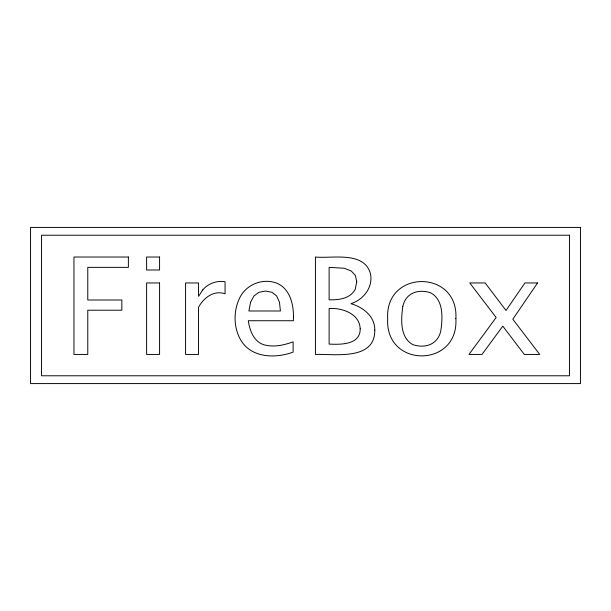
<?xml version="1.0" encoding="UTF-8"?>
<svg xmlns="http://www.w3.org/2000/svg" width="611" height="611" viewBox="0 0 611 611"><rect width="100%" height="100%" fill="white"/><g stroke="black" fill="none" stroke-linecap="round" stroke-linejoin="round"><path stroke-width="0.92" d="M293.448 316.719L293.379 320.729L248.295 320.729C249.647 330.207 253.55 341.137 263.387 344.612C273.346 347.583 283.603 345.299 293.112 341.862L293.112 352.127C275.362 358.665 251.335 358.115 240.673 339.937C233.303 327.061 233.349 310.434 240.008 297.274C246.836 283.848 264.013 277.593 277.822 283.611C290.042 289.499 293.54 304.263 293.448 316.719M455.875 318.56C458.892 368.189 384.869 368.387 387.687 318.69C384.739 269.283 458.678 269.161 455.875 318.56M374.795 330.077C375.093 360.887 334.797 353.83 315.429 354.433L315.429 257.025C332.353 258.72 364.019 250.892 370.419 273.583C373.344 287.132 363.553 299.734 350.897 303.69C363.056 307.081 374.986 316.376 374.795 330.077M402.779 306.63C401.03 319.293 399.777 337.379 412.769 344.604C425.18 348.82 438.011 344.467 440.829 330.711C442.647 318.056 443.815 299.894 430.679 292.829C418.298 288.682 405.559 292.868 402.779 306.63M360.177 328.764C360.543 344.925 340.556 344.642 329.115 344.1L329.115 308.555C342 307.532 359.696 313.749 360.177 328.764M250.571 302.269L248.891 310.991L280.411 310.991L279.487 302.269L276.691 296.037L272.048 292.295L265.541 291.05L258.896 292.295L253.909 296.037L250.571 302.269M356.755 281.702L355.235 289.354C350.179 298.741 338.738 300.07 329.115 299.802L329.115 267.358L344.245 268.252L351.195 270.948L355.365 275.431L356.755 281.702M202.829 289.82L198.537 296.381L198.537 282.954L185.576 282.954L185.576 354.433L198.537 354.433L198.537 307.31C203.402 297.855 214.102 289.828 225.062 293.815L225.062 281.702C216.829 280.426 208.229 283.405 202.829 289.82M537.55 282.954L512.805 319.217L539.719 354.433L524.322 354.433L502.8 326.129L482.003 354.433L468.973 354.433L496.155 317.506L469.76 282.954L485.165 282.954L506.023 310.464L524.91 282.954L537.55 282.954M580.45 227.414L30.55 227.414L30.55 383.586L580.45 383.586L580.45 227.414M569.452 235.22L41.548 235.22L41.548 375.78L569.452 375.78L569.452 235.22M128.379 257.025L73.954 257.025L73.954 354.433L87.778 354.433L87.778 310.205L121.864 310.205L121.864 300.001L87.778 300.001L87.778 267.358L128.379 267.358L128.379 257.025M159.578 257.025L146.609 257.025L146.609 269.993L159.578 269.993L159.578 257.025M159.578 282.954L146.609 282.954L146.609 354.433L159.578 354.433L159.578 282.954"/></g></svg>
